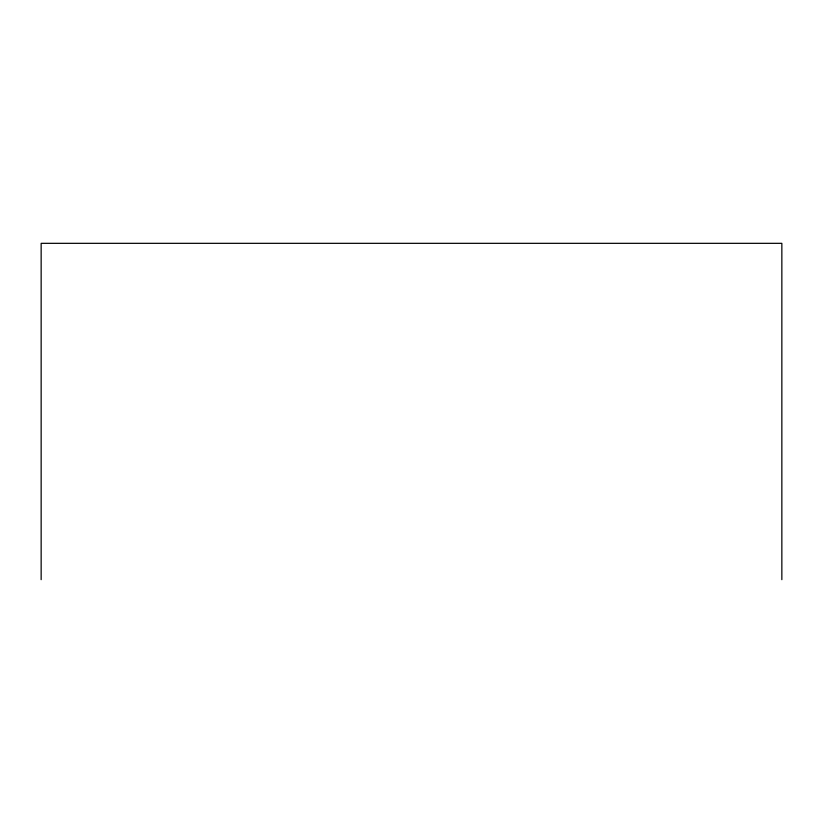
<?xml version="1.0" encoding="UTF-8"?>
<svg xmlns="http://www.w3.org/2000/svg" width="823" height="823" viewBox="0 0 823 823"><rect width="100%" height="100%" fill="white"/><g stroke="black" fill="none" stroke-linecap="round" stroke-linejoin="round"><path stroke-width="1.23" d="M781.85 579.67L781.85 243.33L41.15 243.33L41.15 579.67"/></g></svg>
